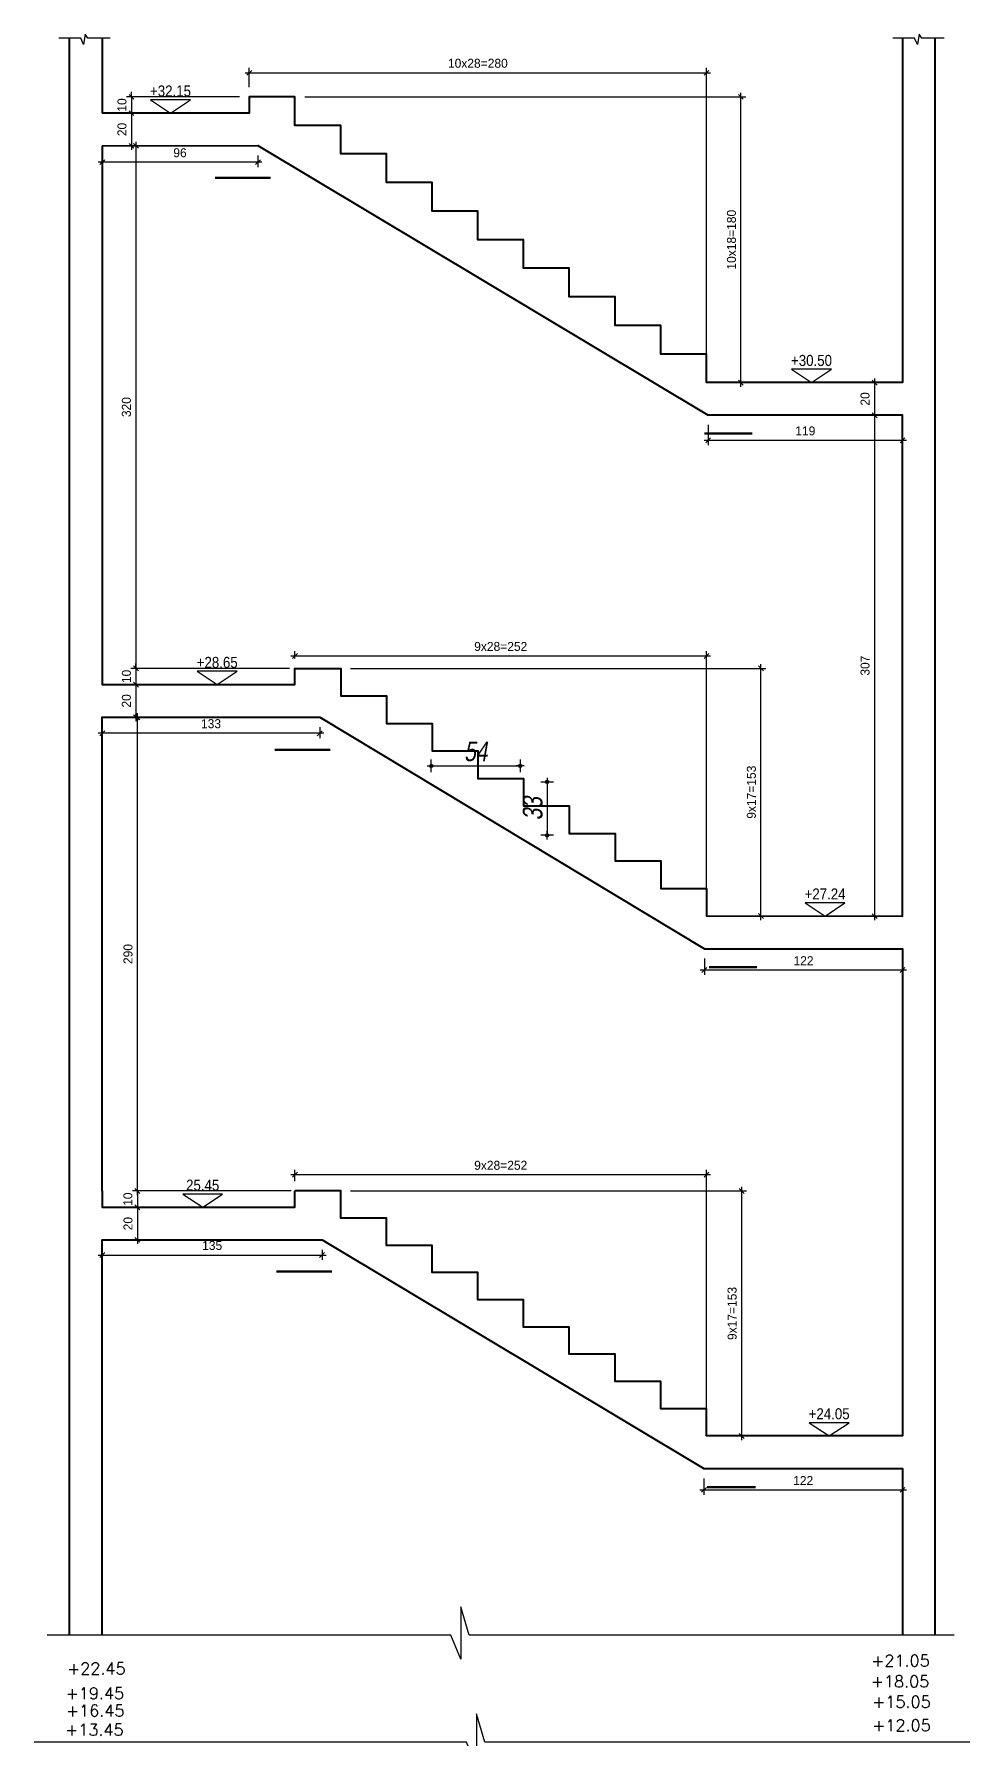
# Model space of a CAD drawing. Header units: inches. Extents: x -5298 to 11252, y 8210 to 22495.
# Drawn here: x 6654 to 7227, y 16705 to 17749 of the extents above; entities that cross this region are included whole.
import ezdxf
from ezdxf.enums import TextEntityAlignment as Align

# ---------------------------------------------------------------- set-up
doc = ezdxf.new("R2010")
doc.units = ezdxf.units.IN
doc.header["$LTSCALE"] = 11
doc.header["$MEASUREMENT"] = 0
doc.layers.get('Defpoints').update_dxf_attribs({"color": 40})
for name, color, linetype in [('break', 1, 'Continuous'), ('dim-50-v', 2, 'Continuous'), ('otm', 3, 'Continuous'), ('otm-text', 1, 'Continuous'), ('P-lines', 3, 'Continuous')]:
    doc.layers.add(name, color=color, linetype=linetype)
doc.layers.add('W', color=1, linetype='Continuous', lineweight=50)
doc.layers.add('W-Conc', color=3, linetype='Continuous', lineweight=40)
doc.styles.add('danmm', font='danmm.shx', dxfattribs={"width": 0.9})
doc.styles.add('H-it', font='HEB', dxfattribs={"width": 0.8, "oblique": 10})
doc.styles.add('HEBTXT', font='hebtxt-weld.shx')
doc.styles.add('ROMANS', font='romans')
doc.dimstyles.new('1-50-work', dxfattribs={"dimtxt": 12, "dimasz": 0.2, "dimexe": 0, "dimexo": 0, "dimgap": 2, "dimtad": 0, "dimdec": 0, "dimdsep": 46, "dimtxsty": 'H-it', "dimblk1": 'D20', "dimblk2": 'D20', "dimsah": 1, "dimcen": 0, "dimse1": 1, "dimse2": 1, "dimclrd": 256, "dimclrt": 256, "dimadec": 0, "dimazin": 0, "dimtfac": 1, "dimtdec": 0, "dimtmove": 2, "dimatfit": 3, "dimldrblk": 'D20', "dimfxl": 1, "dimtvp": 0.733333, "dimtolj": 1, "dimarcsym": 0})
doc.dimstyles.new('25', dxfattribs={"dimtxt": 5.5, "dimasz": 3, "dimexe": 3, "dimexo": 6, "dimgap": 3, "dimtad": 1, "dimdec": 0, "dimrnd": 0.5, "dimdsep": 46, "dimtxsty": 'HEBTXT', "dimblk1": 'OBLIQUE', "dimblk2": 'OBLIQUE', "dimsah": 1, "dimcen": 1, "dimdle": 2.5, "dimclre": 9, "dimclrt": 3, "dimadec": 0, "dimazin": 0, "dimtfac": 1, "dimtdec": 0, "dimtix": 1, "dimtmove": 2, "dimatfit": 3, "dimldrblk": 'OBLIQUE', "dimfxl": 1, "dimtolj": 1, "dimarcsym": 0})

# ---------------------------------------------------------------- blocks, each defined once
blk = doc.blocks.new('MF1')
blk.add_lwpolyline([(30, 20), (0, 0), (-30, 20)], close=True)
at = {"style": 'ROMANS'}
blk.add_attdef('0', text='', height=6, dxfattribs=at).set_placement((0, 25), align=Align.CENTER)
blk = doc.blocks.new('_OBLIQUE')
at = {"color": 0, "linetype": 'ByBlock'}
blk.add_line((-0.5, -0.5), (0.5, 0.5), dxfattribs=at)
blk = doc.blocks.new('*D803')
at = {"layer": 'Defpoints', "color": 0, "ltscale": 5, "transparency": 16777216}
for p in [(7169.1, 17535.6, 0.1), (7168.6, 17515.6, 0), (7169.1, 17515.6)]:
    blk.add_point(p, dxfattribs=at)
at = {"layer": 'dim-50-v', "color": 0, "lineweight": -2, "ltscale": 5, "transparency": 16777216}
blk.add_line((7169.1, 17538.1), (7169.1, 17513.1), dxfattribs=at)
at = {"layer": 'dim-50-v', "color": 9, "lineweight": -2, "ltscale": 5, "transparency": 16777216}
for p, q in [((7175.1, 17535.6), (7172.1, 17535.6)), ((7174.6, 17515.6), (7172.1, 17515.6))]:
    blk.add_line(p, q, dxfattribs=at)
at = {"layer": 'dim-50-v', "color": 0, "lineweight": -2, "ltscale": 5, "transparency": 16777216, "xscale": 3, "yscale": 3, "zscale": 3}
for p, rotation in [((7169.1, 17535.6), 90), ((7169.1, 17515.6), 270)]:
    blk.add_blockref('_OBLIQUE', p, dxfattribs=dict(at, rotation=rotation))
at = {"layer": 'dim-50-v', "color": 3, "ltscale": 5, "transparency": 16777216, "insert": (7163.3, 17525.6), "char_height": 5.5, "attachment_point": 5, "rotation": 90, "style": 'HEBTXT'}
blk.add_mtext('\\A1;20', dxfattribs=at)
blk = doc.blocks.new('*D804')
at = {"layer": 'Defpoints', "color": 0, "ltscale": 5, "transparency": 16777216}
for p in [(7168.6, 17515.6, 0), (7166.2, 17208.9, 0), (7169.1, 17208.9)]:
    blk.add_point(p, dxfattribs=at)
at = {"layer": 'dim-50-v', "color": 0, "lineweight": -2, "ltscale": 5, "transparency": 16777216}
blk.add_line((7169.1, 17518.1), (7169.1, 17206.4), dxfattribs=at)
at = {"layer": 'dim-50-v', "color": 9, "lineweight": -2, "ltscale": 5, "transparency": 16777216}
for p, q in [((7174.6, 17515.6), (7172.1, 17515.6)), ((7172.2, 17208.9), (7172.1, 17208.9))]:
    blk.add_line(p, q, dxfattribs=at)
at = {"layer": 'dim-50-v', "color": 0, "lineweight": -2, "ltscale": 5, "transparency": 16777216, "xscale": 3, "yscale": 3, "zscale": 3}
for p, rotation in [((7169.1, 17515.6), 90), ((7169.1, 17208.9), 270)]:
    blk.add_blockref('_OBLIQUE', p, dxfattribs=dict(at, rotation=rotation))
at = {"layer": 'dim-50-v', "color": 3, "ltscale": 5, "transparency": 16777216, "insert": (7163.3, 17362.3), "char_height": 5.5, "attachment_point": 5, "rotation": 90, "style": 'HEBTXT'}
blk.add_mtext('\\A1;307', dxfattribs=at)
blk = doc.blocks.new('*D836')
at = {"layer": 'Defpoints', "color": 0, "ltscale": 5, "transparency": 16777216}
for p in [(6714.1, 17700.6, 0.1), (6714.1, 17680.6), (6714.3, 17680.6, 0)]:
    blk.add_point(p, dxfattribs=at)
at = {"layer": 'dim-50-v', "color": 0, "lineweight": -2, "ltscale": 5, "transparency": 16777216}
blk.add_line((6714.1, 17703.1), (6714.1, 17678.1), dxfattribs=at)
at = {"layer": 'dim-50-v', "color": 9, "lineweight": -2, "ltscale": 5, "transparency": 16777216}
for p, q in [((6720.1, 17700.6), (6717.1, 17700.6)), ((6708.3, 17680.6), (6711.1, 17680.6))]:
    blk.add_line(p, q, dxfattribs=at)
at = {"layer": 'dim-50-v', "color": 0, "lineweight": -2, "ltscale": 5, "transparency": 16777216, "xscale": 3, "yscale": 3, "zscale": 3}
for p, rotation in [((6714.1, 17700.6), 90), ((6714.1, 17680.6), 270)]:
    blk.add_blockref('_OBLIQUE', p, dxfattribs=dict(at, rotation=rotation))
at = {"layer": 'dim-50-v', "color": 3, "ltscale": 5, "transparency": 16777216, "insert": (6708.3, 17690.6), "char_height": 5.5, "attachment_point": 5, "rotation": 90, "style": 'HEBTXT'}
blk.add_mtext('\\A1;20', dxfattribs=at)
blk = doc.blocks.new('*D837')
at = {"layer": 'Defpoints', "color": 0, "ltscale": 5, "transparency": 16777216}
for p in [(6714.3, 17680.6, 0), (6716.8, 17360.6), (6814.2, 17360.6, 0)]:
    blk.add_point(p, dxfattribs=at)
at = {"layer": 'dim-50-v', "color": 0, "lineweight": -2, "ltscale": 5, "transparency": 16777216}
blk.add_line((6716.8, 17683.1), (6716.8, 17358.1), dxfattribs=at)
at = {"layer": 'dim-50-v', "color": 9, "lineweight": -2, "ltscale": 5, "transparency": 16777216}
for p, q in [((6720.3, 17680.6), (6719.8, 17680.6)), ((6808.2, 17360.6), (6713.8, 17360.6))]:
    blk.add_line(p, q, dxfattribs=at)
at = {"layer": 'dim-50-v', "color": 0, "lineweight": -2, "ltscale": 5, "transparency": 16777216, "xscale": 3, "yscale": 3, "zscale": 3}
for p, rotation in [((6716.8, 17680.6), 90), ((6716.8, 17360.6), 270)]:
    blk.add_blockref('_OBLIQUE', p, dxfattribs=dict(at, rotation=rotation))
at = {"layer": 'dim-50-v', "color": 3, "ltscale": 5, "transparency": 16777216, "insert": (6711, 17520.6), "char_height": 5.5, "attachment_point": 5, "rotation": 90, "style": 'HEBTXT'}
blk.add_mtext('\\A1;320', dxfattribs=at)
blk = doc.blocks.new('*D838')
at = {"layer": 'Defpoints', "color": 0, "ltscale": 5, "transparency": 16777216}
for p in [(6727.1, 17350.7, 0), (6716.8, 17330.7), (6728, 17330.7, 0)]:
    blk.add_point(p, dxfattribs=at)
at = {"layer": 'dim-50-v', "color": 9, "lineweight": -2, "ltscale": 5, "transparency": 16777216}
for p, q in [((6721.1, 17350.7), (6713.8, 17350.7)), ((6722, 17330.7), (6713.8, 17330.7))]:
    blk.add_line(p, q, dxfattribs=at)
at = {"layer": 'dim-50-v', "color": 0, "lineweight": -2, "ltscale": 5, "transparency": 16777216}
blk.add_line((6716.8, 17353.2), (6716.8, 17328.2), dxfattribs=at)
at = {"layer": 'dim-50-v', "color": 0, "lineweight": -2, "ltscale": 5, "transparency": 16777216, "xscale": 3, "yscale": 3, "zscale": 3}
for p, rotation in [((6716.8, 17350.7), 90), ((6716.8, 17330.7), 270)]:
    blk.add_blockref('_OBLIQUE', p, dxfattribs=dict(at, rotation=rotation))
at = {"layer": 'dim-50-v', "color": 3, "ltscale": 5, "transparency": 16777216, "insert": (6711, 17340.7), "char_height": 5.5, "attachment_point": 5, "rotation": 90, "style": 'HEBTXT'}
blk.add_mtext('\\A1;20', dxfattribs=at)
blk = doc.blocks.new('*D805')
at = {"layer": 'Defpoints', "color": 0, "ltscale": 5, "transparency": 16777216}
for p in [(6732.5, 17030.6, 0), (6717.7, 17010.7), (6734.3, 17010.7, 0)]:
    blk.add_point(p, dxfattribs=at)
at = {"layer": 'dim-50-v', "color": 9, "lineweight": -2, "ltscale": 5, "transparency": 16777216}
for p, q in [((6726.5, 17030.6), (6714.7, 17030.6)), ((6728.3, 17010.7), (6714.7, 17010.7))]:
    blk.add_line(p, q, dxfattribs=at)
at = {"layer": 'dim-50-v', "color": 0, "lineweight": -2, "ltscale": 5, "transparency": 16777216}
blk.add_line((6717.7, 17033.1), (6717.7, 17008.2), dxfattribs=at)
at = {"layer": 'dim-50-v', "color": 0, "lineweight": -2, "ltscale": 5, "transparency": 16777216, "xscale": 3, "yscale": 3, "zscale": 3}
for p, rotation in [((6717.7, 17030.6), 90), ((6717.7, 17010.7), 270)]:
    blk.add_blockref('_OBLIQUE', p, dxfattribs=dict(at, rotation=rotation))
at = {"layer": 'dim-50-v', "color": 3, "ltscale": 5, "transparency": 16777216, "insert": (6712, 17020.6), "char_height": 5.5, "attachment_point": 5, "rotation": 90, "style": 'HEBTXT'}
blk.add_mtext('\\A1;20', dxfattribs=at)
blk = doc.blocks.new('*D809')
at = {"layer": 'Defpoints', "color": 0, "ltscale": 5, "transparency": 16777216}
for p in [(6814.2, 17710.6, 0.1), (7087.2, 17710.6), (7066.2, 17535.6, 0.1)]:
    blk.add_point(p, dxfattribs=at)
at = {"layer": 'dim-50-v', "color": 9, "lineweight": -2, "ltscale": 5, "transparency": 16777216}
for p, q in [((6820.2, 17710.6), (7090.2, 17710.6)), ((7072.2, 17535.6), (7090.2, 17535.6))]:
    blk.add_line(p, q, dxfattribs=at)
at = {"layer": 'dim-50-v', "color": 0, "lineweight": -2, "ltscale": 5, "transparency": 16777216}
blk.add_line((7087.2, 17533.1), (7087.2, 17713.1), dxfattribs=at)
at = {"layer": 'dim-50-v', "color": 0, "lineweight": -2, "ltscale": 5, "transparency": 16777216, "xscale": 3, "yscale": 3, "zscale": 3}
for p, rotation in [((7087.2, 17710.6), 90), ((7087.2, 17535.6), 270)]:
    blk.add_blockref('_OBLIQUE', p, dxfattribs=dict(at, rotation=rotation))
at = {"layer": 'dim-50-v', "color": 3, "ltscale": 5, "transparency": 16777216, "insert": (7081.5, 17623.1), "char_height": 5.5, "attachment_point": 5, "rotation": 90, "style": 'HEBTXT'}
blk.add_mtext('\\A1;10x18=180', dxfattribs=at)
blk = doc.blocks.new('*D810')
at = {"layer": 'Defpoints', "color": 0, "ltscale": 5, "transparency": 16777216}
for p in [(7066.2, 17725.3), (6786.2, 17710.6, 0.1), (7066.2, 17535.6, 0.1)]:
    blk.add_point(p, dxfattribs=at)
at = {"layer": 'dim-50-v', "color": 9, "lineweight": -2, "ltscale": 5, "transparency": 16777216}
for p, q in [((6786.2, 17716.6), (6786.2, 17728.3)), ((7066.2, 17541.6), (7066.2, 17728.3))]:
    blk.add_line(p, q, dxfattribs=at)
at = {"layer": 'dim-50-v', "color": 0, "lineweight": -2, "ltscale": 5, "transparency": 16777216}
blk.add_line((6783.7, 17725.3), (7068.7, 17725.3), dxfattribs=at)
at = {"layer": 'dim-50-v', "color": 0, "lineweight": -2, "ltscale": 5, "transparency": 16777216, "xscale": 3, "yscale": 3, "zscale": 3, "rotation": 180}
blk.add_blockref('_OBLIQUE', (6786.2, 17725.3), dxfattribs=at)
at = {"layer": 'dim-50-v', "color": 0, "lineweight": -2, "ltscale": 5, "transparency": 16777216, "xscale": 3, "yscale": 3, "zscale": 3}
blk.add_blockref('_OBLIQUE', (7066.2, 17725.3), dxfattribs=at)
at = {"layer": 'dim-50-v', "color": 3, "ltscale": 5, "transparency": 16777216, "insert": (6926.2, 17731.1), "char_height": 5.5, "attachment_point": 5, "style": 'HEBTXT'}
blk.add_mtext('\\A1;10x28=280', dxfattribs=at)
blk = doc.blocks.new('*D811')
at = {"layer": 'Defpoints', "color": 0, "ltscale": 5, "transparency": 16777216}
for p in [(6842.2, 17360.6, 0), (7099.5, 17360.6), (7066.2, 17209, 0)]:
    blk.add_point(p, dxfattribs=at)
at = {"layer": 'dim-50-v', "color": 9, "lineweight": -2, "ltscale": 5, "transparency": 16777216}
for p, q in [((6848.2, 17360.6), (7102.5, 17360.6)), ((7072.2, 17209), (7102.5, 17209))]:
    blk.add_line(p, q, dxfattribs=at)
at = {"layer": 'dim-50-v', "color": 0, "lineweight": -2, "ltscale": 5, "transparency": 16777216}
blk.add_line((7099.5, 17206.5), (7099.5, 17363.1), dxfattribs=at)
at = {"layer": 'dim-50-v', "color": 0, "lineweight": -2, "ltscale": 5, "transparency": 16777216, "xscale": 3, "yscale": 3, "zscale": 3}
for p, rotation in [((7099.5, 17360.6), 90), ((7099.5, 17209), 270)]:
    blk.add_blockref('_OBLIQUE', p, dxfattribs=dict(at, rotation=rotation))
at = {"layer": 'dim-50-v', "color": 3, "ltscale": 5, "transparency": 16777216, "insert": (7093.7, 17284.8), "char_height": 5.5, "attachment_point": 5, "rotation": 90, "style": 'HEBTXT'}
blk.add_mtext('\\A1;9x17=153', dxfattribs=at)
blk = doc.blocks.new('*D812')
at = {"layer": 'Defpoints', "color": 0, "ltscale": 5, "transparency": 16777216}
for p in [(6814.2, 17360.6, 0), (7066.2, 17368.2), (7066.2, 17209, 0)]:
    blk.add_point(p, dxfattribs=at)
at = {"layer": 'dim-50-v', "color": 9, "lineweight": -2, "ltscale": 5, "transparency": 16777216}
for p, q in [((6814.2, 17366.6), (6814.2, 17371.2)), ((7066.2, 17215), (7066.2, 17371.2))]:
    blk.add_line(p, q, dxfattribs=at)
at = {"layer": 'dim-50-v', "color": 0, "lineweight": -2, "ltscale": 5, "transparency": 16777216}
blk.add_line((6811.7, 17368.2), (7068.7, 17368.2), dxfattribs=at)
at = {"layer": 'dim-50-v', "color": 0, "lineweight": -2, "ltscale": 5, "transparency": 16777216, "xscale": 3, "yscale": 3, "zscale": 3, "rotation": 180}
blk.add_blockref('_OBLIQUE', (6814.2, 17368.2), dxfattribs=at)
at = {"layer": 'dim-50-v', "color": 0, "lineweight": -2, "ltscale": 5, "transparency": 16777216, "xscale": 3, "yscale": 3, "zscale": 3}
blk.add_blockref('_OBLIQUE', (7066.2, 17368.2), dxfattribs=at)
at = {"layer": 'dim-50-v', "color": 3, "ltscale": 5, "transparency": 16777216, "insert": (6940.2, 17374), "char_height": 5.5, "attachment_point": 5, "style": 'HEBTXT'}
blk.add_mtext('\\A1;9x28=252', dxfattribs=at)
blk = doc.blocks.new('*D813')
at = {"layer": 'Defpoints', "color": 0, "ltscale": 5, "transparency": 16777216}
for p in [(6817.8, 17040.6, 0), (6717.7, 17030.6), (6717.7, 17030.6)]:
    blk.add_point(p, dxfattribs=at)
at = {"layer": 'dim-50-v', "color": 9, "lineweight": -2, "ltscale": 5, "transparency": 16777216}
for p, q in [((6811.8, 17040.6), (6714.7, 17040.6)), ((6723.7, 17030.6), (6720.7, 17030.6))]:
    blk.add_line(p, q, dxfattribs=at)
at = {"layer": 'dim-50-v', "color": 0, "lineweight": -2, "ltscale": 5, "transparency": 16777216}
for p, q in [((6717.7, 17040.6), (6717.7, 17043.6)), ((6717.7, 17040.6), (6717.7, 17030.6)), ((6717.7, 17030.6), (6717.7, 17027.6))]:
    blk.add_line(p, q, dxfattribs=at)
at = {"layer": 'dim-50-v', "color": 0, "lineweight": -2, "ltscale": 5, "transparency": 16777216, "xscale": 3, "yscale": 3, "zscale": 3}
for p, rotation in [((6717.7, 17040.6), 270), ((6717.7, 17030.6), 90)]:
    blk.add_blockref('_OBLIQUE', p, dxfattribs=dict(at, rotation=rotation))
at = {"layer": 'dim-50-v', "color": 3, "ltscale": 5, "transparency": 16777216, "insert": (6711.9, 17035.6), "char_height": 5.5, "attachment_point": 5, "rotation": 90, "style": 'HEBTXT'}
blk.add_mtext('\\A1;10', dxfattribs=at)
blk = doc.blocks.new('*D814')
at = {"layer": 'Defpoints', "color": 0, "ltscale": 5, "transparency": 16777216}
for p in [(6816.9, 17360.6, 0), (6716.8, 17350.7), (6716.8, 17350.7)]:
    blk.add_point(p, dxfattribs=at)
at = {"layer": 'dim-50-v', "color": 9, "lineweight": -2, "ltscale": 5, "transparency": 16777216}
for p, q in [((6810.9, 17360.6), (6713.8, 17360.6)), ((6722.8, 17350.7), (6719.8, 17350.7))]:
    blk.add_line(p, q, dxfattribs=at)
at = {"layer": 'dim-50-v', "color": 0, "lineweight": -2, "ltscale": 5, "transparency": 16777216}
for p, q in [((6716.8, 17360.6), (6716.8, 17363.6)), ((6716.8, 17360.6), (6716.8, 17350.7)), ((6716.8, 17350.7), (6716.8, 17347.7))]:
    blk.add_line(p, q, dxfattribs=at)
at = {"layer": 'dim-50-v', "color": 0, "lineweight": -2, "ltscale": 5, "transparency": 16777216, "xscale": 3, "yscale": 3, "zscale": 3}
for p, rotation in [((6716.8, 17360.6), 270), ((6716.8, 17350.7), 90)]:
    blk.add_blockref('_OBLIQUE', p, dxfattribs=dict(at, rotation=rotation))
at = {"layer": 'dim-50-v', "color": 3, "ltscale": 5, "transparency": 16777216, "insert": (6711, 17355.7), "char_height": 5.5, "attachment_point": 5, "rotation": 90, "style": 'HEBTXT'}
blk.add_mtext('\\A1;10', dxfattribs=at)
blk = doc.blocks.new('*D815')
at = {"layer": 'Defpoints', "color": 0, "ltscale": 5, "transparency": 16777216}
for p in [(6786.2, 17710.6, 0.1), (6714.1, 17700.6), (6786.2, 17700.6, 0.1)]:
    blk.add_point(p, dxfattribs=at)
at = {"layer": 'dim-50-v', "color": 9, "lineweight": -2, "ltscale": 5, "transparency": 16777216}
for p, q in [((6780.2, 17710.6), (6711.1, 17710.6)), ((6780.2, 17700.6), (6711.1, 17700.6))]:
    blk.add_line(p, q, dxfattribs=at)
at = {"layer": 'dim-50-v', "color": 0, "lineweight": -2, "ltscale": 5, "transparency": 16777216}
for p, q in [((6714.1, 17710.6), (6714.1, 17713.6)), ((6714.1, 17710.6), (6714.1, 17700.6)), ((6714.1, 17700.6), (6714.1, 17697.6))]:
    blk.add_line(p, q, dxfattribs=at)
at = {"layer": 'dim-50-v', "color": 0, "lineweight": -2, "ltscale": 5, "transparency": 16777216, "xscale": 3, "yscale": 3, "zscale": 3}
for p, rotation in [((6714.1, 17710.6), 270), ((6714.1, 17700.6), 90)]:
    blk.add_blockref('_OBLIQUE', p, dxfattribs=dict(at, rotation=rotation))
at = {"layer": 'dim-50-v', "color": 3, "ltscale": 5, "transparency": 16777216, "insert": (6708.3, 17705.6), "char_height": 5.5, "attachment_point": 5, "rotation": 90, "style": 'HEBTXT'}
blk.add_mtext('\\A1;10', dxfattribs=at)
blk = doc.blocks.new('*D834')
at = {"layer": 'Defpoints', "color": 0, "linetype": 'Continuous', "transparency": 16777216}
for p in [(7066.2, 17050.6), (6814.2, 17040.6, 0), (7066.2, 16890.6, 0)]:
    blk.add_point(p, dxfattribs=at)
at = {"layer": 'dim-50-v', "color": 0, "linetype": 'Continuous', "lineweight": -2, "transparency": 16777216}
blk.add_line((6811.7, 17050.6), (7068.7, 17050.6), dxfattribs=at)
at = {"layer": 'dim-50-v', "color": 9, "linetype": 'Continuous', "lineweight": -2, "transparency": 16777216}
for p, q in [((6814.2, 17046.6), (6814.2, 17053.6)), ((7066.2, 16896.6), (7066.2, 17053.6))]:
    blk.add_line(p, q, dxfattribs=at)
at = {"layer": 'dim-50-v', "color": 0, "linetype": 'Continuous', "lineweight": -2, "transparency": 16777216, "xscale": 3, "yscale": 3, "zscale": 3, "rotation": 180}
blk.add_blockref('_OBLIQUE', (6814.2, 17050.6), dxfattribs=at)
at = {"layer": 'dim-50-v', "color": 0, "linetype": 'Continuous', "lineweight": -2, "transparency": 16777216, "xscale": 3, "yscale": 3, "zscale": 3}
blk.add_blockref('_OBLIQUE', (7066.2, 17050.6), dxfattribs=at)
at = {"layer": 'dim-50-v', "color": 3, "linetype": 'Continuous', "transparency": 16777216, "insert": (6940.2, 17056.3), "char_height": 5.5, "attachment_point": 5, "style": 'HEBTXT'}
blk.add_mtext('\\A1;9x28=252', dxfattribs=at)
blk = doc.blocks.new('*D802')
at = {"layer": 'Defpoints', "color": 0, "linetype": 'Continuous', "transparency": 16777216}
for p in [(6717.7, 17330.7), (6717.9, 17330.7), (6817.8, 17040.6, 0)]:
    blk.add_point(p, dxfattribs=at)
at = {"layer": 'dim-50-v', "color": 9, "linetype": 'Continuous', "lineweight": -2, "transparency": 16777216}
for p, q in [((6711.9, 17330.7), (6714.7, 17330.7)), ((6811.8, 17040.6), (6714.7, 17040.6))]:
    blk.add_line(p, q, dxfattribs=at)
at = {"layer": 'dim-50-v', "color": 0, "linetype": 'Continuous', "lineweight": -2, "transparency": 16777216}
blk.add_line((6717.7, 17038.1), (6717.7, 17333.2), dxfattribs=at)
at = {"layer": 'dim-50-v', "color": 0, "linetype": 'Continuous', "lineweight": -2, "transparency": 16777216, "xscale": 3, "yscale": 3, "zscale": 3}
for p, rotation in [((6717.7, 17330.7), 90), ((6717.7, 17040.6), 270)]:
    blk.add_blockref('_OBLIQUE', p, dxfattribs=dict(at, rotation=rotation))
at = {"layer": 'dim-50-v', "color": 3, "linetype": 'Continuous', "transparency": 16777216, "insert": (6712, 17185.7), "char_height": 5.5, "attachment_point": 5, "rotation": 90, "style": 'HEBTXT'}
blk.add_mtext('\\A1;290', dxfattribs=at)
blk = doc.blocks.new('*D835')
at = {"layer": 'Defpoints', "color": 0, "linetype": 'Continuous', "transparency": 16777216}
for p in [(6842.2, 17040.6, 0), (7066.2, 16890.6, 0), (7087.7, 16890.6)]:
    blk.add_point(p, dxfattribs=at)
at = {"layer": 'dim-50-v', "color": 9, "linetype": 'Continuous', "lineweight": -2, "transparency": 16777216}
for p, q in [((6848.2, 17040.6), (7090.7, 17040.6)), ((7072.2, 16890.6), (7090.7, 16890.6))]:
    blk.add_line(p, q, dxfattribs=at)
at = {"layer": 'dim-50-v', "color": 0, "linetype": 'Continuous', "lineweight": -2, "transparency": 16777216}
blk.add_line((7087.7, 17043.1), (7087.7, 16888.1), dxfattribs=at)
at = {"layer": 'dim-50-v', "color": 0, "linetype": 'Continuous', "lineweight": -2, "transparency": 16777216, "xscale": 3, "yscale": 3, "zscale": 3}
for p, rotation in [((7087.7, 17040.6), 90), ((7087.7, 16890.6), 270)]:
    blk.add_blockref('_OBLIQUE', p, dxfattribs=dict(at, rotation=rotation))
at = {"layer": 'dim-50-v', "color": 3, "linetype": 'Continuous', "transparency": 16777216, "insert": (7081.9, 16965.6), "char_height": 5.5, "attachment_point": 5, "rotation": 90, "style": 'HEBTXT'}
blk.add_mtext('\\A1;9x17=153', dxfattribs=at)
blk = doc.blocks.new('D20')
for p, q in [((12.5, 0), (-12.5, 0)), ((0, 19.2), (0, -19.2))]:
    blk.add_line(p, q)
blk.add_circle((0, 0), 5)
blk = doc.blocks.new('*D829')
at = {"layer": 'Defpoints', "color": 0, "linetype": 'Continuous', "transparency": 16777216}
for p in [(6952.1, 17300.9), (6897.7, 17291.1, 0), (6952.1, 17291.1, 0)]:
    blk.add_point(p, dxfattribs=at)
at = {"layer": 'dim-50-v', "lineweight": -2, "transparency": 16777216}
blk.add_line((6897.9, 17300.9), (6951.9, 17300.9), dxfattribs=at)
at = {"layer": 'dim-50-v', "linetype": 'Continuous', "lineweight": -2, "transparency": 16777216, "xscale": 0.2, "yscale": 0.2, "zscale": 0.2, "rotation": 180}
blk.add_blockref('D20', (6897.7, 17300.9), dxfattribs=at)
at = {"layer": 'dim-50-v', "linetype": 'Continuous', "lineweight": -2, "transparency": 16777216, "xscale": 0.2, "yscale": 0.2, "zscale": 0.2}
blk.add_blockref('D20', (6952.1, 17300.9), dxfattribs=at)
at = {"layer": 'dim-50-v', "linetype": 'Continuous', "transparency": 16777216, "insert": (6924.9, 17309.7), "char_height": 12, "attachment_point": 5, "style": 'H-it'}
blk.add_mtext('\\A1;54', dxfattribs=at)
blk = doc.blocks.new('*D800')
at = {"layer": 'Defpoints', "color": 0, "linetype": 'Continuous', "transparency": 16777216}
for p in [(6952.1, 17291.1, 0), (6952.1, 17258.4, 0), (6968.6, 17258.4)]:
    blk.add_point(p, dxfattribs=at)
at = {"layer": 'dim-50-v', "lineweight": -2, "transparency": 16777216}
blk.add_line((6968.6, 17290.9), (6968.6, 17258.6), dxfattribs=at)
at = {"layer": 'dim-50-v', "linetype": 'Continuous', "lineweight": -2, "transparency": 16777216, "xscale": 0.2, "yscale": 0.2, "zscale": 0.2}
for p, rotation in [((6968.6, 17291.1), 90), ((6968.6, 17258.4), 270)]:
    blk.add_blockref('D20', p, dxfattribs=dict(at, rotation=rotation))
at = {"layer": 'dim-50-v', "linetype": 'Continuous', "transparency": 16777216, "insert": (6959.8, 17274.7), "char_height": 12, "attachment_point": 5, "rotation": 90, "style": 'H-it'}
blk.add_mtext('\\A1;33', dxfattribs=at)
blk = doc.blocks.new('*D824')
at = {"layer": 'Defpoints', "color": 0, "linetype": 'Continuous', "transparency": 16777216}
for p in [(6696.2, 17010.7, 0), (6830.8, 17010.6, 0), (6830.8, 17001.4)]:
    blk.add_point(p, dxfattribs=at)
at = {"layer": 'dim-50-v', "color": 0, "linetype": 'Continuous', "lineweight": -2, "transparency": 16777216}
blk.add_line((6693.7, 17001.4), (6833.3, 17001.4), dxfattribs=at)
at = {"layer": 'dim-50-v', "color": 9, "linetype": 'Continuous', "lineweight": -2, "transparency": 16777216}
for p, q in [((6696.2, 17004.7), (6696.2, 16998.4)), ((6830.8, 17004.6), (6830.8, 16998.4))]:
    blk.add_line(p, q, dxfattribs=at)
at = {"layer": 'dim-50-v', "color": 0, "linetype": 'Continuous', "lineweight": -2, "transparency": 16777216, "xscale": 3, "yscale": 3, "zscale": 3, "rotation": 180}
blk.add_blockref('_OBLIQUE', (6696.2, 17001.4), dxfattribs=at)
at = {"layer": 'dim-50-v', "color": 0, "linetype": 'Continuous', "lineweight": -2, "transparency": 16777216, "xscale": 3, "yscale": 3, "zscale": 3}
blk.add_blockref('_OBLIQUE', (6830.8, 17001.4), dxfattribs=at)
at = {"layer": 'dim-50-v', "color": 3, "linetype": 'Continuous', "transparency": 16777216, "insert": (6763.5, 17007.2), "char_height": 5.5, "attachment_point": 5, "style": 'HEBTXT'}
blk.add_mtext('\\A1;135', dxfattribs=at)
blk = doc.blocks.new('*D825')
at = {"layer": 'Defpoints', "color": 0, "linetype": 'Continuous', "transparency": 16777216}
for p in [(7064.6, 16870.6, 0), (7186.2, 16870.6, 0), (7186.2, 16857.6)]:
    blk.add_point(p, dxfattribs=at)
at = {"layer": 'dim-50-v', "color": 9, "linetype": 'Continuous', "lineweight": -2, "transparency": 16777216}
for p, q in [((7064.6, 16864.6), (7064.6, 16854.6)), ((7186.2, 16864.6), (7186.2, 16854.6))]:
    blk.add_line(p, q, dxfattribs=at)
at = {"layer": 'dim-50-v', "color": 0, "linetype": 'Continuous', "lineweight": -2, "transparency": 16777216}
blk.add_line((7062.1, 16857.6), (7188.7, 16857.6), dxfattribs=at)
at = {"layer": 'dim-50-v', "color": 0, "linetype": 'Continuous', "lineweight": -2, "transparency": 16777216, "xscale": 3, "yscale": 3, "zscale": 3, "rotation": 180}
blk.add_blockref('_OBLIQUE', (7064.6, 16857.6), dxfattribs=at)
at = {"layer": 'dim-50-v', "color": 0, "linetype": 'Continuous', "lineweight": -2, "transparency": 16777216, "xscale": 3, "yscale": 3, "zscale": 3}
blk.add_blockref('_OBLIQUE', (7186.2, 16857.6), dxfattribs=at)
at = {"layer": 'dim-50-v', "color": 3, "linetype": 'Continuous', "transparency": 16777216, "insert": (7125.4, 16863.3), "char_height": 5.5, "attachment_point": 5, "style": 'HEBTXT'}
blk.add_mtext('\\A1;122', dxfattribs=at)
blk = doc.blocks.new('*D826')
at = {"layer": 'Defpoints', "color": 0, "ltscale": 5, "transparency": 16777216}
for p in [(7064.9, 17188.9, 0), (7186.2, 17188.9, 0), (7064.9, 17175.9)]:
    blk.add_point(p, dxfattribs=at)
at = {"layer": 'dim-50-v', "color": 9, "lineweight": -2, "ltscale": 5, "transparency": 16777216}
for p, q in [((7064.9, 17182.9), (7064.9, 17172.9)), ((7186.2, 17182.9), (7186.2, 17172.9))]:
    blk.add_line(p, q, dxfattribs=at)
at = {"layer": 'dim-50-v', "color": 0, "lineweight": -2, "ltscale": 5, "transparency": 16777216}
blk.add_line((7188.7, 17175.9), (7062.4, 17175.9), dxfattribs=at)
at = {"layer": 'dim-50-v', "color": 0, "lineweight": -2, "ltscale": 5, "transparency": 16777216, "xscale": 3, "yscale": 3, "zscale": 3, "rotation": 180}
blk.add_blockref('_OBLIQUE', (7064.9, 17175.9), dxfattribs=at)
at = {"layer": 'dim-50-v', "color": 0, "lineweight": -2, "ltscale": 5, "transparency": 16777216, "xscale": 3, "yscale": 3, "zscale": 3}
blk.add_blockref('_OBLIQUE', (7186.2, 17175.9), dxfattribs=at)
at = {"layer": 'dim-50-v', "color": 3, "ltscale": 5, "transparency": 16777216, "insert": (7125.6, 17181.6), "char_height": 5.5, "attachment_point": 5, "style": 'HEBTXT'}
blk.add_mtext('\\A1;122', dxfattribs=at)
blk = doc.blocks.new('*D827')
at = {"layer": 'Defpoints', "color": 0, "linetype": 'Continuous', "transparency": 16777216}
for p in [(6696.2, 17330.7, 0), (6829.4, 17330.7, 0), (6696.2, 17320.9)]:
    blk.add_point(p, dxfattribs=at)
at = {"layer": 'dim-50-v', "color": 0, "linetype": 'Continuous', "lineweight": -2, "transparency": 16777216}
blk.add_line((6831.9, 17320.9), (6693.7, 17320.9), dxfattribs=at)
at = {"layer": 'dim-50-v', "color": 9, "linetype": 'Continuous', "lineweight": -2, "transparency": 16777216}
for p, q in [((6696.2, 17324.7), (6696.2, 17317.9)), ((6829.4, 17324.7), (6829.4, 17317.9))]:
    blk.add_line(p, q, dxfattribs=at)
at = {"layer": 'dim-50-v', "color": 0, "linetype": 'Continuous', "lineweight": -2, "transparency": 16777216, "xscale": 3, "yscale": 3, "zscale": 3, "rotation": 180}
blk.add_blockref('_OBLIQUE', (6696.2, 17320.9), dxfattribs=at)
at = {"layer": 'dim-50-v', "color": 0, "linetype": 'Continuous', "lineweight": -2, "transparency": 16777216, "xscale": 3, "yscale": 3, "zscale": 3}
blk.add_blockref('_OBLIQUE', (6829.4, 17320.9), dxfattribs=at)
at = {"layer": 'dim-50-v', "color": 3, "linetype": 'Continuous', "transparency": 16777216, "insert": (6762.8, 17326.7), "char_height": 5.5, "attachment_point": 5, "style": 'HEBTXT'}
blk.add_mtext('\\A1;133', dxfattribs=at)
blk = doc.blocks.new('*D799')
at = {"layer": 'Defpoints', "color": 0, "ltscale": 5, "transparency": 16777216}
for p in [(7067.2, 17515.7, 0), (7186.2, 17515.6, 0), (7186.2, 17500.3)]:
    blk.add_point(p, dxfattribs=at)
at = {"layer": 'dim-50-v', "color": 9, "lineweight": -2, "ltscale": 5, "transparency": 16777216}
for p, q in [((7067.2, 17509.7), (7067.2, 17497.3)), ((7186.2, 17509.6), (7186.2, 17497.3))]:
    blk.add_line(p, q, dxfattribs=at)
at = {"layer": 'dim-50-v', "color": 0, "lineweight": -2, "ltscale": 5, "transparency": 16777216}
blk.add_line((7064.7, 17500.3), (7188.7, 17500.3), dxfattribs=at)
at = {"layer": 'dim-50-v', "color": 0, "lineweight": -2, "ltscale": 5, "transparency": 16777216, "xscale": 3, "yscale": 3, "zscale": 3, "rotation": 180}
blk.add_blockref('_OBLIQUE', (7067.2, 17500.3), dxfattribs=at)
at = {"layer": 'dim-50-v', "color": 0, "lineweight": -2, "ltscale": 5, "transparency": 16777216, "xscale": 3, "yscale": 3, "zscale": 3}
blk.add_blockref('_OBLIQUE', (7186.2, 17500.3), dxfattribs=at)
at = {"layer": 'dim-50-v', "color": 3, "ltscale": 5, "transparency": 16777216, "insert": (7126.7, 17506), "char_height": 5.5, "attachment_point": 5, "style": 'HEBTXT'}
blk.add_mtext('\\A1;119', dxfattribs=at)
blk = doc.blocks.new('*D828')
at = {"layer": 'Defpoints', "color": 0, "ltscale": 5, "transparency": 16777216}
for p in [(6696.2, 17680.6, 0), (6791.5, 17680.7, 0), (6696.2, 17670.6)]:
    blk.add_point(p, dxfattribs=at)
at = {"layer": 'dim-50-v', "color": 9, "lineweight": -2, "ltscale": 5, "transparency": 16777216}
for p, q in [((6696.2, 17674.6), (6696.2, 17667.6)), ((6791.5, 17674.7), (6791.5, 17667.6))]:
    blk.add_line(p, q, dxfattribs=at)
at = {"layer": 'dim-50-v', "color": 0, "lineweight": -2, "ltscale": 5, "transparency": 16777216}
blk.add_line((6794, 17670.6), (6693.7, 17670.6), dxfattribs=at)
at = {"layer": 'dim-50-v', "color": 0, "lineweight": -2, "ltscale": 5, "transparency": 16777216, "xscale": 3, "yscale": 3, "zscale": 3, "rotation": 180}
blk.add_blockref('_OBLIQUE', (6696.2, 17670.6), dxfattribs=at)
at = {"layer": 'dim-50-v', "color": 0, "lineweight": -2, "ltscale": 5, "transparency": 16777216, "xscale": 3, "yscale": 3, "zscale": 3}
blk.add_blockref('_OBLIQUE', (6791.5, 17670.6), dxfattribs=at)
at = {"layer": 'dim-50-v', "color": 3, "ltscale": 5, "transparency": 16777216, "insert": (6743.8, 17676.3), "char_height": 5.5, "attachment_point": 5, "style": 'HEBTXT'}
blk.add_mtext('\\A1;96', dxfattribs=at)

msp = doc.modelspace()

# ---------------------------------------------------------------- linework, layer by layer
at = {"layer": 'break'}
for points, elevation in [([(6701.1, 17746.6), (6687.4, 17746.6), (6685.8, 17749), (6684.7, 17742.7), (6683, 17746.6), (6669.6, 17746.6)], -0.6), ([(7211.8, 17746.6), (7198, 17746.6), (7196.4, 17749), (7195.3, 17742.7), (7193.6, 17746.6), (7180.2, 17746.6)], -0.6), ([(7217.8, 16768.6), (6920.9, 16768.6), (6915.7, 16786), (6915.7, 16753.9), (6909.6, 16768.6), (6662.4, 16768.6)], -0.3), ([(7227.5, 16703.1), (6930.5, 16703.1), (6925.4, 16720.5), (6925.4, 16688.4), (6919.2, 16703.1), (6654.5, 16703.1)], -0.3)]:
    msp.add_lwpolyline(points, dxfattribs=dict(at, elevation=elevation))
at = {"layer": 'W', "ltscale": 5, "elevation": -0.3}
for points in [[(6765.4, 17660.9), (6799.3, 17660.9)], [(7094.2, 17504.4), (7064.9, 17504.4)], [(6801.8, 17310.8), (6835.7, 17310.8)], [(7097.1, 17177.7), (7067.8, 17177.7)], [(6802.9, 16991.4), (6836.8, 16991.4)], [(7096.1, 16859.3), (7066.7, 16859.3)]]:
    msp.add_lwpolyline(points, dxfattribs=at)
at = {"layer": 'W-Conc', "ltscale": 5, "elevation": -0.3}
for points in [[(6676.2, 16768.6), (6676.2, 17746.6)], [(6696.2, 17746.6), (6696.2, 17700.6)], [(7186.2, 17746.6), (7186.2, 17535.6), (7066.2, 17535.6), (7066.2, 17553.1), (7038.2, 17553.1), (7038.2, 17570.6), (7010.2, 17570.6), (7010.2, 17588.1), (6982.2, 17588.1), (6982.2, 17605.6), (6954.2, 17605.6), (6954.2, 17623.1), (6926.2, 17623.1), (6926.2, 17640.6), (6898.2, 17640.6), (6898.2, 17658.1), (6870.2, 17658.1), (6870.2, 17675.6), (6842.2, 17675.6), (6842.2, 17693.1), (6814.2, 17693.1), (6814.2, 17710.6), (6786.2, 17710.6), (6786.2, 17700.6), (6696.2, 17700.6)], [(7206.2, 16768.6), (7206.2, 17746.6)], [(6696.2, 17680.6), (6791.5, 17680.7), (7067.2, 17515.7)], [(6696.2, 17680.6), (6696.2, 17350.7), (6814.2, 17350.7), (6814.2, 17360.6), (6842.2, 17360.6), (6842.2, 17343.7), (6870.2, 17343.7), (6870.2, 17326.9), (6898.2, 17326.9), (6898.2, 17310.1), (6926.2, 17310.1), (6926.2, 17293.2), (6954.2, 17293.2), (6954.2, 17276.4), (6982.2, 17276.4), (6982.2, 17259.5), (7010.2, 17259.5), (7010.2, 17242.7), (7038.2, 17242.7), (7038.2, 17225.9), (7066.2, 17225.9), (7066.2, 17209), (7186.2, 17208.9), (7186.2, 17515.6), (7067.2, 17515.7)], [(6696.2, 17040.6), (6696.2, 17330.7), (6829.4, 17330.7)], [(6829.4, 17330.7), (7064.9, 17188.9), (7186.2, 17188.9), (7186.2, 16890.6), (7066.2, 16890.6), (7066.2, 16907.3), (7038.2, 16907.3), (7038.2, 16923.9), (7010.2, 16923.9), (7010.2, 16940.6), (6982.2, 16940.6), (6982.2, 16957.3), (6954.2, 16957.3), (6954.2, 16973.9), (6926.2, 16973.9), (6926.2, 16990.6), (6898.2, 16990.6), (6898.2, 17007.3), (6870.2, 17007.3), (6870.2, 17024), (6842.2, 17024), (6842.2, 17040.6), (6814.2, 17040.6)], [(6696.2, 17040.6), (6696.2, 17030.7), (6814.2, 17030.6), (6814.2, 17040.6)], [(6696.2, 16768.6), (6696.2, 17010.7), (6830.8, 17010.6), (7064.6, 16870.6), (7186.2, 16870.6), (7186.2, 16768.6)]]:
    msp.add_lwpolyline(points, dxfattribs=at)

# ---------------------------------------------------------------- block references
at = {"layer": 'P-lines', "color": 3}
ref = msp.add_blockref('MF1', (6738, 17700.6, -0.3), dxfattribs=dict(at, xscale=-0.4065600000089035, yscale=0.4065600000089035, zscale=0.4065600000089035))
ref.add_attrib('-3.25', '+32.15', dxfattribs={"layer": 'otm-text', "height": 6.75, "style": 'danmm', "width": 0.9}).set_placement((6738, 17710.8, -0.3), align=Align.CENTER)
ref = msp.add_blockref('MF1', (7130.5, 17535.6, -0.3), dxfattribs=dict(at, xscale=-0.4065600000089035, yscale=0.4065600000089035, zscale=0.4065600000089035))
ref.add_attrib('-3.25', '+30.50', dxfattribs={"layer": 'otm-text', "height": 6.75, "style": 'danmm', "width": 0.9}).set_placement((7130.5, 17545.8, -0.3), align=Align.CENTER)
ref = msp.add_blockref('MF1', (6766.6, 17350.7, -0.3), dxfattribs=dict(at, xscale=-0.4065600000089035, yscale=0.4065600000089035, zscale=0.4065600000089035))
ref.add_attrib('-3.25', '+28.65', dxfattribs={"layer": 'otm-text', "height": 6.75, "style": 'danmm', "width": 0.9}).set_placement((6766.6, 17360.9, -0.3), align=Align.CENTER)
ref = msp.add_blockref('MF1', (7138.8, 17208.9, -0.3), dxfattribs=dict(at, xscale=-0.4065600000089035, yscale=0.4065600000089035, zscale=0.4065600000089035))
ref.add_attrib('-3.25', '+27.24', dxfattribs={"layer": 'otm-text', "height": 6.75, "style": 'danmm', "width": 0.9}).set_placement((7138.8, 17219.1, -0.3), align=Align.CENTER)
ref = msp.add_blockref('MF1', (6757.7, 17030.6, -0.3), dxfattribs=dict(at, xscale=-0.4065600000089035, yscale=0.4065600000089035, zscale=0.4065600000089035))
ref.add_attrib('-3.25', '25.45', dxfattribs={"layer": 'otm-text', "height": 6.75, "style": 'danmm', "width": 0.9}).set_placement((6757.7, 17040.8, -0.3), align=Align.CENTER)
ref = msp.add_blockref('MF1', (7141.3, 16890.6, -0.3), dxfattribs=dict(at, xscale=-0.4065600000089035, yscale=0.4065600000089035, zscale=0.4065600000089035))
ref.add_attrib('-3.25', '+24.05', dxfattribs={"layer": 'otm-text', "height": 6.75, "style": 'danmm', "width": 0.9}).set_placement((7141.3, 16900.8, -0.3), align=Align.CENTER)

# ---------------------------------------------------------------- texts
at = {"layer": 'otm', "color": 1, "style": 'ROMANS'}
for s, p in [('+21.05', (7167.1, 16749.4, -0.3)), ('+22.45', (6674.7, 16744.6, -0.3)), ('+19.45', (6673.8, 16729.4, -0.3)), ('+18.05', (7166.8, 16736.7, -0.3)), ('+16.45', (6674, 16718.8, -0.3)), ('+15.05', (7167.7, 16724.2, -0.3)), ('+13.45', (6673.5, 16707.1, -0.3)), ('+12.05', (7167.7, 16709.8, -0.3))]:
    msp.add_text(s, height=7.2, dxfattribs=at).set_placement(p)

# ---------------------------------------------------------------- dimensions: what is measured, and where the dimension line sits
at = {"layer": 'dim-50-v', "ltscale": 5}
for base, p1, p2, text, picture, middle in [((7066.2, 17725.3, -0.3), (6786.2, 17710.6, -0.3), (7066.2, 17535.6, -0.3), '10x28=<>', '*D810', (6926.2, 17731.1, -0.3)), ((7066.2, 17368.2, -0.3), (6814.2, 17360.6, -0.3), (7066.2, 17209, -0.3), '9x28=<>', '*D812', (6940.2, 17374, -0.3))]:
    dim = msp.add_linear_dim(base=base, p1=p1, p2=p2, text=text, dimstyle='25', dxfattribs=at)
    dim.commit()
    dim.dimension.update_dxf_attribs({"geometry": picture, "text_midpoint": middle})
for base, p1, p2, picture, middle in [((6714.1, 17700.6, -0.3), (6786.2, 17710.6, -0.3), (6786.2, 17700.6, -0.3), '*D815', (6708.3, 17705.6, -0.3)), ((6714.1, 17680.6, -0.3), (6714.1, 17700.6, -0.3), (6714.3, 17680.6, -0.3), '*D836', (6708.3, 17690.6, -0.3)), ((6716.8, 17360.6, -0.3), (6714.3, 17680.6, -0.3), (6814.2, 17360.6, -0.3), '*D837', (6711, 17520.6, -0.3)), ((7169.1, 17515.6, -0.3), (7169.1, 17535.6, -0.3), (7168.6, 17515.6, -0.3), '*D803', (7163.3, 17525.6, -0.3)), ((7169.1, 17208.9, -0.3), (7168.6, 17515.6, -0.3), (7166.2, 17208.9, -0.3), '*D804', (7163.3, 17362.3, -0.3)), ((6716.8, 17350.7, -0.3), (6816.9, 17360.6, -0.3), (6716.8, 17350.7, -0.3), '*D814', (6711, 17355.7, -0.3)), ((6716.8, 17330.7, -0.3), (6727.1, 17350.7, -0.3), (6728, 17330.7, -0.3), '*D838', (6711, 17340.7, -0.3)), ((6717.7, 17030.6, -0.3), (6817.8, 17040.6, -0.3), (6717.7, 17030.6, -0.3), '*D813', (6711.9, 17035.6, -0.3)), ((6717.7, 17010.7, -0.3), (6732.5, 17030.6, -0.3), (6734.3, 17010.7, -0.3), '*D805', (6712, 17020.6, -0.3))]:
    dim = msp.add_linear_dim(base=base, p1=p1, p2=p2, angle=90, dimstyle='25', dxfattribs=at)
    dim.commit()
    dim.dimension.update_dxf_attribs({"geometry": picture, "text_midpoint": middle})
for base, p1, p2, text, picture, middle in [((7087.2, 17710.6, -0.3), (7066.2, 17535.6, -0.3), (6814.2, 17710.6, -0.3), '10x18=180', '*D809', (7081.5, 17623.1, -0.3)), ((7099.5, 17360.6, -0.3), (7066.2, 17209, -0.3), (6842.2, 17360.6, -0.3), '9x17=153', '*D811', (7093.7, 17284.8, -0.3))]:
    dim = msp.add_linear_dim(base=base, p1=p1, p2=p2, angle=90, text=text, dimstyle='25', dxfattribs=at)
    dim.commit()
    dim.dimension.update_dxf_attribs({"geometry": picture, "text_midpoint": middle})
for base, p1, p2, picture, middle in [((6696.2, 17670.6, -0.3), (6791.5, 17680.7, -0.3), (6696.2, 17680.6, -0.3), '*D828', (6743.8, 17676.3, -0.3)), ((7186.2, 17500.3, -0.3), (7067.2, 17515.7, -0.3), (7186.2, 17515.6, -0.3), '*D799', (7126.7, 17506, -0.3)), ((7064.9, 17175.9, -0.3), (7186.2, 17188.9, -0.3), (7064.9, 17188.9, -0.3), '*D826', (7125.6, 17181.6, -0.3))]:
    dim = msp.add_linear_dim(base=base, p1=p1, p2=p2, dimstyle='25', dxfattribs=at)
    dim.commit()
    dim.dimension.update_dxf_attribs({"geometry": picture, "text_midpoint": middle})
at = {"layer": 'dim-50-v', "linetype": 'Continuous'}
for base, p1, p2, dimstyle, picture, middle in [((6696.2, 17320.9, -0.3), (6829.4, 17330.7, -0.3), (6696.2, 17330.7, -0.3), '25', '*D827', (6762.8, 17326.7, -0.3)), ((6952.1, 17300.9, -0.3), (6897.7, 17291.1, -0.3), (6952.1, 17291.1, -0.3), '1-50-work', '*D829', (6924.9, 17309.7, -0.3)), ((6830.8, 17001.4, -0.3), (6696.2, 17010.7, -0.3), (6830.8, 17010.6, -0.3), '25', '*D824', (6763.5, 17007.2, -0.3)), ((7186.2, 16857.6, -0.3), (7064.6, 16870.6, -0.3), (7186.2, 16870.6, -0.3), '25', '*D825', (7125.4, 16863.3, -0.3))]:
    dim = msp.add_linear_dim(base=base, p1=p1, p2=p2, dimstyle=dimstyle, dxfattribs=at)
    dim.commit()
    dim.dimension.update_dxf_attribs({"geometry": picture, "text_midpoint": middle})
for base, p1, p2, dimstyle, picture, middle in [((6717.7, 17330.7, -0.3), (6817.8, 17040.6, -0.3), (6717.9, 17330.7, -0.3), '25', '*D802', (6712, 17185.7, -0.3)), ((6968.6, 17258.4, -0.3), (6952.1, 17291.1, -0.3), (6952.1, 17258.4, -0.3), '1-50-work', '*D800', (6959.8, 17274.7, -0.3))]:
    dim = msp.add_linear_dim(base=base, p1=p1, p2=p2, angle=90, dimstyle=dimstyle, dxfattribs=at)
    dim.commit()
    dim.dimension.update_dxf_attribs({"geometry": picture, "text_midpoint": middle})
dim = msp.add_linear_dim(base=(7066.2, 17050.6, -0.3), p1=(6814.2, 17040.6, -0.3), p2=(7066.2, 16890.6, -0.3), text='9x28=<>', dimstyle='25', dxfattribs=at)
dim.commit()
dim.dimension.update_dxf_attribs({"geometry": '*D834', "text_midpoint": (6940.2, 17056.3, -0.3)})
dim = msp.add_linear_dim(base=(7087.7, 16890.6, -0.3), p1=(6842.2, 17040.6, -0.3), p2=(7066.2, 16890.6, -0.3), angle=90, text='9x17=153', dimstyle='25', dxfattribs=at)
dim.commit()
dim.dimension.update_dxf_attribs({"geometry": '*D835', "text_midpoint": (7081.9, 16965.6, -0.3)})

doc.saveas('drawing.dxf')
